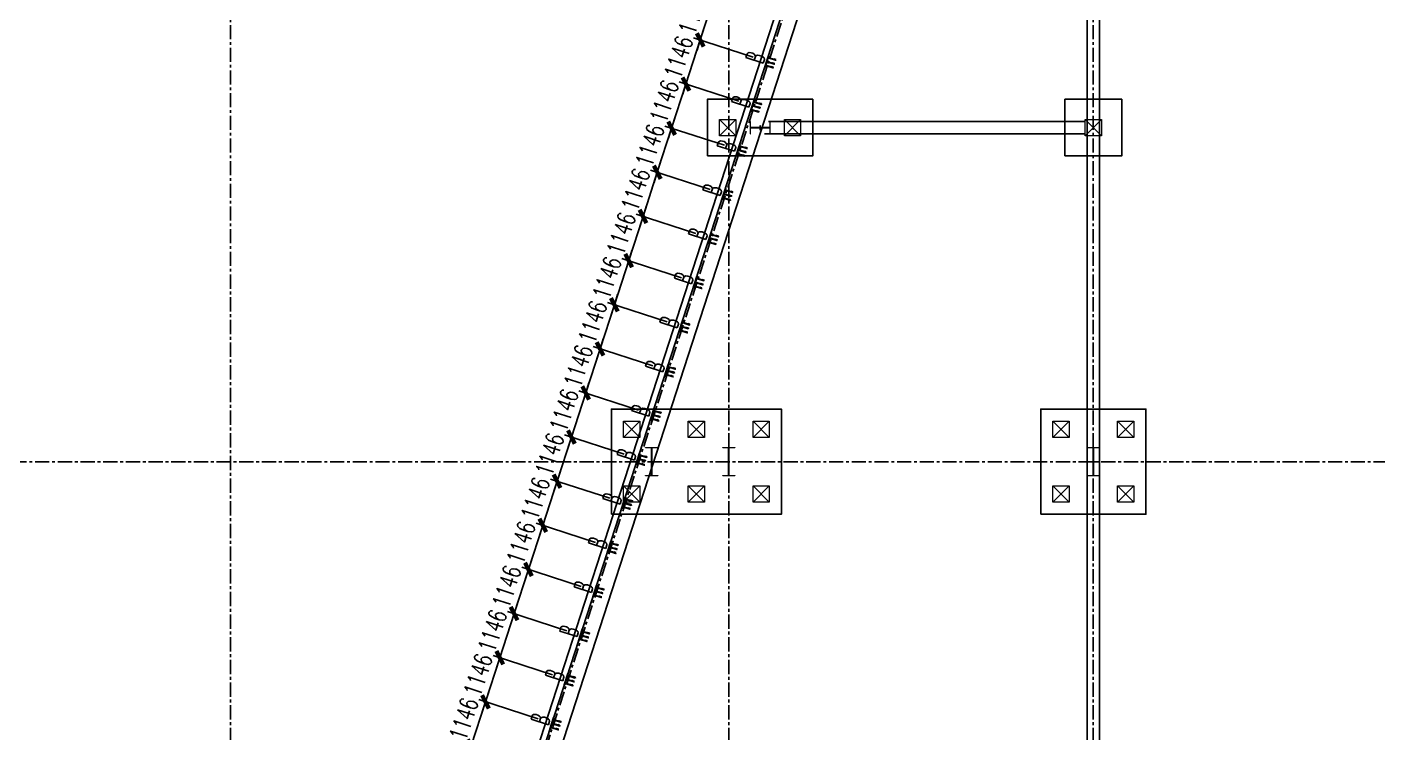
# Model space of a CAD drawing. Extents: x 782294 to 1727252, y -631030 to 17645.
# Drawn here: x 1013228 to 1046583, y -355086 to -337651 of the extents above; entities that cross this region are included whole.
import ezdxf

# ---------------------------------------------------------------- set-up
doc = ezdxf.new("R2010")
doc.units = 0
doc.linetypes.add('CENTER', pattern=[2, 1.25, -0.25, 0.25, -0.25])
doc.layers.get('Defpoints').update_dxf_attribs({"color": 210})
for name, color, linetype in [('!ZN1-填充-8', 8, 'Continuous'), ('!ZN3-铝板幕墙-3', 3, 'Continuous'), ('2钢材断面', 2, 'Continuous'), ('30预埋件', 30, 'Continuous'), ('40钢材投影', 40, 'Continuous'), ('ALT_CEN-0-30', 1, 'CENTER'), ('DIM', 173, 'Continuous'), ('DOTE', 1, 'CENTER'), ('S-BKL', 4, 'Continuous'), ('S-DOTE1', 140, 'CENTER'), ('S-HATCH1-W', 252, 'Continuous'), ('结构轮廓线', 1, 'Continuous')]:
    doc.layers.add(name, color=color, linetype=linetype)
doc.layers.add('S-col', color=2, linetype='Continuous', lineweight=0)
doc.layers.add('S-zhuang', color=1, linetype='Continuous', lineweight=0)
doc.styles.add('DHTEXT-1', font='romans.shx', dxfattribs={"width": 0.7, "bigfont": 'chinese.shx'})
doc.dimstyles.new('ZN175', dxfattribs={"dimscale": 175, "dimtxt": 2.5, "dimasz": 1.5, "dimexe": 1, "dimexo": 2, "dimgap": 0.9, "dimtad": 1, "dimdec": 0, "dimdsep": 46, "dimtxsty": 'DHTEXT-1', "dimblk": 'ARCHTICK', "dimcen": 2.5, "dimclrd": 173, "dimclre": 173, "dimclrt": 7, "dimazin": 2, "dimtfac": 1, "dimtdec": 0, "dimtix": 1, "dimtmove": 2, "dimatfit": 3, "dimfxl": 0, "dimtolj": 1, "dimtzin": 0, "dimarcsym": 0})

# ---------------------------------------------------------------- blocks, each defined once
blk = doc.blocks.new('20250821100646')
at = {"layer": 'DOTE', "ltscale": 280}
for p, q in [((0, -10067.4), (0, 92720)), ((12300, -10067.4), (12300, 92720)), ((21300, -10067.4), (21300, 92720)), ((165204.2, 49500), (-11095.8, 49500))]:
    blk.add_line(p, q, dxfattribs=at)
blk.add_lwpolyline([(-1898.6, 12589.6), (25799.2, 97954.6)], dxfattribs=at)
blk = doc.blocks.new('234')
at = {"layer": '!ZN1-填充-8'}
h = blk.add_hatch(color=252, dxfattribs=at)
h.dxf.hatch_style = 1
h.paths.add_polyline_path([(-105, -10), (-113, -10), (-105, -18)])
h = blk.add_hatch(color=252, dxfattribs=at)
h.dxf.hatch_style = 1
h.paths.add_polyline_path([(-95, -18), (-105, -18), (-105, -10), (-95, -10)])
h = blk.add_hatch(color=252, dxfattribs=at)
h.dxf.hatch_style = 1
h.paths.add_polyline_path([(-95, -10), (-87, -10), (-95, -18)])
h = blk.add_hatch(color=252, dxfattribs=at)
h.dxf.hatch_style = 1
h.paths.add_polyline_path([(-5, -10), (-13, -10), (-5, -18)])
h = blk.add_hatch(color=252, dxfattribs=at)
h.dxf.hatch_style = 1
h.paths.add_polyline_path([(5, -18), (-5, -18), (-5, -10), (5, -10)])
h = blk.add_hatch(color=252, dxfattribs=at)
h.dxf.hatch_style = 1
h.paths.add_polyline_path([(5, -10), (13, -10), (5, -18)])
h = blk.add_hatch(color=252, dxfattribs=at)
h.dxf.hatch_style = 1
h.paths.add_polyline_path([(95, -10), (87, -10), (95, -18)])
h = blk.add_hatch(color=252, dxfattribs=at)
h.dxf.hatch_style = 1
h.paths.add_polyline_path([(105, -18), (95, -18), (95, -10), (105, -10)])
h = blk.add_hatch(color=252, dxfattribs=at)
h.dxf.hatch_style = 1
h.paths.add_polyline_path([(105, -10), (113, -10), (105, -18)])
at = {"layer": '2钢材断面'}
for p, q in [((-150, 0), (-150, -10)), ((150, 0), (-150, 0)), ((150, 0), (150, -10)), ((-94, -10), (-150, -10)), ((0, -10), (-94, -10)), ((106, -10), (0, -10)), ((150, -10), (106, -10))]:
    blk.add_line(p, q, dxfattribs=at)
at = {"layer": '40钢材投影'}
for p, q in [((-105, -18), (-113, -10)), ((-105, -10), (-105, -200)), ((-95, -200), (-105, -200)), ((-95, -10), (-95, -200)), ((-95, -18), (-87, -10)), ((-5, -18), (-13, -10)), ((-5, -10), (-5, -200)), ((5, -200), (-5, -200)), ((5, -10), (5, -200)), ((5, -18), (13, -10)), ((95, -18), (87, -10)), ((95, -10), (95, -200)), ((105, -200), (95, -200)), ((105, -10), (105, -200)), ((105, -18), (113, -10))]:
    blk.add_line(p, q, dxfattribs=at)
for points in [[(-95, -172), (-95, -150), (-85, -150), (-85, -200), (-95, -200), (-95, -184)], [(5, -172), (5, -150), (15, -150), (15, -200), (5, -200), (5, -184)], [(105, -172), (105, -150), (115, -150), (115, -200), (105, -200), (105, -184)]]:
    blk.add_lwpolyline(points, dxfattribs=at)
at = {"layer": 'ALT_CEN-0-30', "ltscale": 0.3}
for p, q in [((-100, 0), (-100, -215)), ((0, 0), (0, -215)), ((100, 0), (100, -215))]:
    blk.add_line(p, q, dxfattribs=at)
blk = doc.blocks.new('20250912155743')
at = {"layer": '40钢材投影', "color": 2, "ltscale": 500, "rotation": 72.02175323771911}
blk.add_blockref('234', (0, 0), dxfattribs=at)
at = {"layer": '30预埋件', "style": 'DHTEXT-1', "text_generation_flag": 6, "width": 0.55}
blk.add_attdef('B', (-95, -80), '', height=450, rotation=251.9335, dxfattribs=at)
blk = doc.blocks.new('20250913102643')
at = {"layer": '结构轮廓线', "ltscale": 500}
for p in [(13232, 59384), (12879, 58294), (12525, 57204), (12172, 56115), (11818, 55025), (11465, 53935), (11111, 52846), (10757, 51756), (10404, 50666), (10050, 49576), (9697, 48487), (9343, 47397), (8990, 46307), (8636, 45218), (8282, 44128), (7929, 43038)]:
    blk.add_blockref('20250912155743', p, dxfattribs=at).add_auto_attribs({'B': 'B'})
blk = doc.blocks.new('_ArchTick')
at = {"color": 0, "linetype": 'ByBlock', "const_width": 0.4}
blk.add_lwpolyline([(-0.5, -0.5), (0.5, 0.5)], dxfattribs=at)
blk = doc.blocks.new('*D780')
at = {"layer": 'Defpoints', "color": 0, "ltscale": 1750, "transparency": 16777216}
for p in [(1031841, -337412), (1029851, -337971), (1031487, -338502)]:
    blk.add_point(p, dxfattribs=at)
at = {"layer": 'DIM', "color": 173, "linetype": 'ByBlock', "lineweight": -2, "ltscale": 1750, "transparency": 16777216}
for p, q in [((1031508, -337304), (1030038, -336827)), ((1030204, -336881), (1030285, -336631)), ((1030204, -336881), (1029851, -337971)), ((1031154, -338394), (1029684, -337917)), ((1029851, -337971), (1029770, -338221))]:
    blk.add_line(p, q, dxfattribs=at)
at = {"layer": 'DIM', "color": 173, "lineweight": -2, "ltscale": 1750, "transparency": 16777216, "xscale": 262.5, "yscale": 262.5, "zscale": 262.5}
for p, rotation in [((1030204, -336881), 252.0237103674111), ((1029851, -337971), 72.02371036741108)]:
    blk.add_blockref('_ArchTick', p, dxfattribs=dict(at, rotation=rotation))
at = {"layer": 'DIM', "color": 7, "ltscale": 1750, "transparency": 16777216, "insert": (1029670, -337310), "char_height": 437.5, "attachment_point": 5, "rotation": 72.0237, "style": 'DHTEXT-1'}
blk.add_mtext('\\A1;1146', dxfattribs=at)
blk = doc.blocks.new('*D781')
at = {"layer": 'Defpoints', "color": 0, "ltscale": 1750, "transparency": 16777216}
for p in [(1031487, -338502), (1029497, -339061), (1031134, -339592)]:
    blk.add_point(p, dxfattribs=at)
at = {"layer": 'DIM', "color": 173, "linetype": 'ByBlock', "lineweight": -2, "ltscale": 1750, "transparency": 16777216}
for p, q in [((1029851, -337971), (1029932, -337721)), ((1029851, -337971), (1029497, -339061)), ((1031154, -338394), (1029684, -337917)), ((1030801, -339484), (1029331, -339007)), ((1029497, -339061), (1029416, -339310))]:
    blk.add_line(p, q, dxfattribs=at)
at = {"layer": 'DIM', "color": 173, "lineweight": -2, "ltscale": 1750, "transparency": 16777216, "xscale": 262.5, "yscale": 262.5, "zscale": 262.5}
for p, rotation in [((1029851, -337971), 252.0237103674111), ((1029497, -339061), 72.02371036741108)]:
    blk.add_blockref('_ArchTick', p, dxfattribs=dict(at, rotation=rotation))
at = {"layer": 'DIM', "color": 7, "ltscale": 1750, "transparency": 16777216, "insert": (1029316, -338400), "char_height": 437.5, "attachment_point": 5, "rotation": 72.0237, "style": 'DHTEXT-1'}
blk.add_mtext('\\A1;1146', dxfattribs=at)
blk = doc.blocks.new('*D782')
at = {"layer": 'Defpoints', "color": 0, "ltscale": 1750, "transparency": 16777216}
for p in [(1031134, -339592), (1029144, -340150), (1030780, -340681)]:
    blk.add_point(p, dxfattribs=at)
at = {"layer": 'DIM', "color": 173, "linetype": 'ByBlock', "lineweight": -2, "ltscale": 1750, "transparency": 16777216}
for p, q in [((1029497, -339061), (1029578, -338811)), ((1029497, -339061), (1029144, -340150)), ((1030801, -339484), (1029331, -339007)), ((1030447, -340573), (1028977, -340096)), ((1029144, -340150), (1029063, -340400))]:
    blk.add_line(p, q, dxfattribs=at)
at = {"layer": 'DIM', "color": 173, "lineweight": -2, "ltscale": 1750, "transparency": 16777216, "xscale": 262.5, "yscale": 262.5, "zscale": 262.5}
for p, rotation in [((1029497, -339061), 252.0237103674111), ((1029144, -340150), 72.02371036741108)]:
    blk.add_blockref('_ArchTick', p, dxfattribs=dict(at, rotation=rotation))
at = {"layer": 'DIM', "color": 7, "ltscale": 1750, "transparency": 16777216, "insert": (1028963, -339489), "char_height": 437.5, "attachment_point": 5, "rotation": 72.0237, "style": 'DHTEXT-1'}
blk.add_mtext('\\A1;1146', dxfattribs=at)
blk = doc.blocks.new('*D783')
at = {"layer": 'Defpoints', "color": 0, "ltscale": 1750, "transparency": 16777216}
for p in [(1030780, -340681), (1028790, -341240), (1030427, -341771)]:
    blk.add_point(p, dxfattribs=at)
at = {"layer": 'DIM', "color": 173, "linetype": 'ByBlock', "lineweight": -2, "ltscale": 1750, "transparency": 16777216}
for p, q in [((1029144, -340150), (1028790, -341240)), ((1030447, -340573), (1028977, -340096)), ((1029144, -340150), (1029225, -339901)), ((1030094, -341663), (1028624, -341186)), ((1028790, -341240), (1028709, -341490))]:
    blk.add_line(p, q, dxfattribs=at)
at = {"layer": 'DIM', "color": 173, "lineweight": -2, "ltscale": 1750, "transparency": 16777216, "xscale": 262.5, "yscale": 262.5, "zscale": 262.5}
for p, rotation in [((1029144, -340150), 252.0237103674111), ((1028790, -341240), 72.02371036741108)]:
    blk.add_blockref('_ArchTick', p, dxfattribs=dict(at, rotation=rotation))
at = {"layer": 'DIM', "color": 7, "ltscale": 1750, "transparency": 16777216, "insert": (1028609, -340579), "char_height": 437.5, "attachment_point": 5, "rotation": 72.0237, "style": 'DHTEXT-1'}
blk.add_mtext('\\A1;1146', dxfattribs=at)
blk = doc.blocks.new('*D784')
at = {"layer": 'Defpoints', "color": 0, "ltscale": 1750, "transparency": 16777216}
for p in [(1030427, -341771), (1028437, -342330), (1030073, -342861)]:
    blk.add_point(p, dxfattribs=at)
at = {"layer": 'DIM', "color": 173, "linetype": 'ByBlock', "lineweight": -2, "ltscale": 1750, "transparency": 16777216}
for p, q in [((1030094, -341663), (1028624, -341186)), ((1028790, -341240), (1028871, -340990)), ((1028790, -341240), (1028437, -342330)), ((1029740, -342753), (1028270, -342276)), ((1028437, -342330), (1028356, -342579))]:
    blk.add_line(p, q, dxfattribs=at)
at = {"layer": 'DIM', "color": 173, "lineweight": -2, "ltscale": 1750, "transparency": 16777216, "xscale": 262.5, "yscale": 262.5, "zscale": 262.5}
for p, rotation in [((1028790, -341240), 252.0237103674111), ((1028437, -342330), 72.02371036741108)]:
    blk.add_blockref('_ArchTick', p, dxfattribs=dict(at, rotation=rotation))
at = {"layer": 'DIM', "color": 7, "ltscale": 1750, "transparency": 16777216, "insert": (1028255, -341669), "char_height": 437.5, "attachment_point": 5, "rotation": 72.0237, "style": 'DHTEXT-1'}
blk.add_mtext('\\A1;1146', dxfattribs=at)
blk = doc.blocks.new('*D785')
at = {"layer": 'Defpoints', "color": 0, "ltscale": 1750, "transparency": 16777216}
for p in [(1030073, -342861), (1028083, -343419), (1029719, -343950)]:
    blk.add_point(p, dxfattribs=at)
at = {"layer": 'DIM', "color": 173, "linetype": 'ByBlock', "lineweight": -2, "ltscale": 1750, "transparency": 16777216}
for p, q in [((1028437, -342330), (1028518, -342080)), ((1028437, -342330), (1028083, -343419)), ((1029740, -342753), (1028270, -342276)), ((1029387, -343842), (1027917, -343365)), ((1028083, -343419), (1028002, -343669))]:
    blk.add_line(p, q, dxfattribs=at)
at = {"layer": 'DIM', "color": 173, "lineweight": -2, "ltscale": 1750, "transparency": 16777216, "xscale": 262.5, "yscale": 262.5, "zscale": 262.5}
for p, rotation in [((1028437, -342330), 252.0237103674111), ((1028083, -343419), 72.02371036741108)]:
    blk.add_blockref('_ArchTick', p, dxfattribs=dict(at, rotation=rotation))
at = {"layer": 'DIM', "color": 7, "ltscale": 1750, "transparency": 16777216, "insert": (1027902, -342758), "char_height": 437.5, "attachment_point": 5, "rotation": 72.0237, "style": 'DHTEXT-1'}
blk.add_mtext('\\A1;1146', dxfattribs=at)
blk = doc.blocks.new('*D786')
at = {"layer": 'Defpoints', "color": 0, "ltscale": 1750, "transparency": 16777216}
for p in [(1029719, -343950), (1027729, -344509), (1029366, -345040)]:
    blk.add_point(p, dxfattribs=at)
at = {"layer": 'DIM', "color": 173, "linetype": 'ByBlock', "lineweight": -2, "ltscale": 1750, "transparency": 16777216}
for p, q in [((1028083, -343419), (1028164, -343170)), ((1028083, -343419), (1027729, -344509)), ((1029387, -343842), (1027917, -343365)), ((1029033, -344932), (1027563, -344455)), ((1027729, -344509), (1027648, -344759))]:
    blk.add_line(p, q, dxfattribs=at)
at = {"layer": 'DIM', "color": 173, "lineweight": -2, "ltscale": 1750, "transparency": 16777216, "xscale": 262.5, "yscale": 262.5, "zscale": 262.5}
for p, rotation in [((1028083, -343419), 252.0237103674111), ((1027729, -344509), 72.02371036741108)]:
    blk.add_blockref('_ArchTick', p, dxfattribs=dict(at, rotation=rotation))
at = {"layer": 'DIM', "color": 7, "ltscale": 1750, "transparency": 16777216, "insert": (1027548, -343848), "char_height": 437.5, "attachment_point": 5, "rotation": 72.0237, "style": 'DHTEXT-1'}
blk.add_mtext('\\A1;1146', dxfattribs=at)
blk = doc.blocks.new('*D787')
at = {"layer": 'Defpoints', "color": 0, "ltscale": 1750, "transparency": 16777216}
for p in [(1029366, -345040), (1027376, -345599), (1029012, -346130)]:
    blk.add_point(p, dxfattribs=at)
at = {"layer": 'DIM', "color": 173, "linetype": 'ByBlock', "lineweight": -2, "ltscale": 1750, "transparency": 16777216}
for p, q in [((1027729, -344509), (1027376, -345599)), ((1029033, -344932), (1027563, -344455)), ((1027729, -344509), (1027810, -344259)), ((1028679, -346022), (1027209, -345545)), ((1027376, -345599), (1027295, -345849))]:
    blk.add_line(p, q, dxfattribs=at)
at = {"layer": 'DIM', "color": 173, "lineweight": -2, "ltscale": 1750, "transparency": 16777216, "xscale": 262.5, "yscale": 262.5, "zscale": 262.5}
for p, rotation in [((1027729, -344509), 252.0237103674111), ((1027376, -345599), 72.02371036741108)]:
    blk.add_blockref('_ArchTick', p, dxfattribs=dict(at, rotation=rotation))
at = {"layer": 'DIM', "color": 7, "ltscale": 1750, "transparency": 16777216, "insert": (1027195, -344938), "char_height": 437.5, "attachment_point": 5, "rotation": 72.0237, "style": 'DHTEXT-1'}
blk.add_mtext('\\A1;1146', dxfattribs=at)
blk = doc.blocks.new('*D788')
at = {"layer": 'Defpoints', "color": 0, "ltscale": 1750, "transparency": 16777216}
for p in [(1029012, -346130), (1027022, -346689), (1028659, -347220)]:
    blk.add_point(p, dxfattribs=at)
at = {"layer": 'DIM', "color": 173, "linetype": 'ByBlock', "lineweight": -2, "ltscale": 1750, "transparency": 16777216}
for p, q in [((1028679, -346022), (1027209, -345545)), ((1027376, -345599), (1027457, -345349)), ((1027376, -345599), (1027022, -346689)), ((1028326, -347112), (1026856, -346635)), ((1027022, -346689), (1026941, -346938))]:
    blk.add_line(p, q, dxfattribs=at)
at = {"layer": 'DIM', "color": 173, "lineweight": -2, "ltscale": 1750, "transparency": 16777216, "xscale": 262.5, "yscale": 262.5, "zscale": 262.5}
for p, rotation in [((1027376, -345599), 252.0237103674111), ((1027022, -346689), 72.02371036741108)]:
    blk.add_blockref('_ArchTick', p, dxfattribs=dict(at, rotation=rotation))
at = {"layer": 'DIM', "color": 7, "ltscale": 1750, "transparency": 16777216, "insert": (1026841, -346028), "char_height": 437.5, "attachment_point": 5, "rotation": 72.0237, "style": 'DHTEXT-1'}
blk.add_mtext('\\A1;1146', dxfattribs=at)
blk = doc.blocks.new('*D789')
at = {"layer": 'Defpoints', "color": 0, "ltscale": 1750, "transparency": 16777216}
for p in [(1028659, -347220), (1026669, -347778), (1028305, -348309)]:
    blk.add_point(p, dxfattribs=at)
at = {"layer": 'DIM', "color": 173, "linetype": 'ByBlock', "lineweight": -2, "ltscale": 1750, "transparency": 16777216}
for p, q in [((1027022, -346689), (1027103, -346439)), ((1027022, -346689), (1026669, -347778)), ((1028326, -347112), (1026856, -346635)), ((1027972, -348201), (1026502, -347724)), ((1026669, -347778), (1026588, -348028))]:
    blk.add_line(p, q, dxfattribs=at)
at = {"layer": 'DIM', "color": 173, "lineweight": -2, "ltscale": 1750, "transparency": 16777216, "xscale": 262.5, "yscale": 262.5, "zscale": 262.5}
for p, rotation in [((1027022, -346689), 252.0237103674111), ((1026669, -347778), 72.02371036741108)]:
    blk.add_blockref('_ArchTick', p, dxfattribs=dict(at, rotation=rotation))
at = {"layer": 'DIM', "color": 7, "ltscale": 1750, "transparency": 16777216, "insert": (1026488, -347117), "char_height": 437.5, "attachment_point": 5, "rotation": 72.0237, "style": 'DHTEXT-1'}
blk.add_mtext('\\A1;1146', dxfattribs=at)
blk = doc.blocks.new('*D790')
at = {"layer": 'Defpoints', "color": 0, "ltscale": 1750, "transparency": 16777216}
for p in [(1028305, -348309), (1026315, -348868), (1027952, -349399)]:
    blk.add_point(p, dxfattribs=at)
at = {"layer": 'DIM', "color": 173, "linetype": 'ByBlock', "lineweight": -2, "ltscale": 1750, "transparency": 16777216}
for p, q in [((1026669, -347778), (1026750, -347529)), ((1026669, -347778), (1026315, -348868)), ((1027972, -348201), (1026502, -347724)), ((1027619, -349291), (1026149, -348814)), ((1026315, -348868), (1026234, -349118))]:
    blk.add_line(p, q, dxfattribs=at)
at = {"layer": 'DIM', "color": 173, "lineweight": -2, "ltscale": 1750, "transparency": 16777216, "xscale": 262.5, "yscale": 262.5, "zscale": 262.5}
for p, rotation in [((1026669, -347778), 252.0237103674111), ((1026315, -348868), 72.02371036741108)]:
    blk.add_blockref('_ArchTick', p, dxfattribs=dict(at, rotation=rotation))
at = {"layer": 'DIM', "color": 7, "ltscale": 1750, "transparency": 16777216, "insert": (1026134, -348207), "char_height": 437.5, "attachment_point": 5, "rotation": 72.0237, "style": 'DHTEXT-1'}
blk.add_mtext('\\A1;1146', dxfattribs=at)
blk = doc.blocks.new('*D791')
at = {"layer": 'Defpoints', "color": 0, "ltscale": 1750, "transparency": 16777216}
for p in [(1027952, -349399), (1025962, -349958), (1027598, -350489)]:
    blk.add_point(p, dxfattribs=at)
at = {"layer": 'DIM', "color": 173, "linetype": 'ByBlock', "lineweight": -2, "ltscale": 1750, "transparency": 16777216}
for p, q in [((1026315, -348868), (1025962, -349958)), ((1027619, -349291), (1026149, -348814)), ((1026315, -348868), (1026396, -348618)), ((1027265, -350381), (1025795, -349904)), ((1025962, -349958), (1025881, -350207))]:
    blk.add_line(p, q, dxfattribs=at)
at = {"layer": 'DIM', "color": 173, "lineweight": -2, "ltscale": 1750, "transparency": 16777216, "xscale": 262.5, "yscale": 262.5, "zscale": 262.5}
for p, rotation in [((1026315, -348868), 252.0237103674111), ((1025962, -349958), 72.02371036741108)]:
    blk.add_blockref('_ArchTick', p, dxfattribs=dict(at, rotation=rotation))
at = {"layer": 'DIM', "color": 7, "ltscale": 1750, "transparency": 16777216, "insert": (1025780, -349297), "char_height": 437.5, "attachment_point": 5, "rotation": 72.0237, "style": 'DHTEXT-1'}
blk.add_mtext('\\A1;1146', dxfattribs=at)
blk = doc.blocks.new('*D792')
at = {"layer": 'Defpoints', "color": 0, "ltscale": 1750, "transparency": 16777216}
for p in [(1027598, -350489), (1025608, -351047), (1027245, -351578)]:
    blk.add_point(p, dxfattribs=at)
at = {"layer": 'DIM', "color": 173, "linetype": 'ByBlock', "lineweight": -2, "ltscale": 1750, "transparency": 16777216}
for p, q in [((1025962, -349958), (1026043, -349708)), ((1025962, -349958), (1025608, -351047)), ((1027265, -350381), (1025795, -349904)), ((1026912, -351470), (1025442, -350993)), ((1025608, -351047), (1025527, -351297))]:
    blk.add_line(p, q, dxfattribs=at)
at = {"layer": 'DIM', "color": 173, "lineweight": -2, "ltscale": 1750, "transparency": 16777216, "xscale": 262.5, "yscale": 262.5, "zscale": 262.5}
for p, rotation in [((1025962, -349958), 252.0237103674111), ((1025608, -351047), 72.02371036741108)]:
    blk.add_blockref('_ArchTick', p, dxfattribs=dict(at, rotation=rotation))
at = {"layer": 'DIM', "color": 7, "ltscale": 1750, "transparency": 16777216, "insert": (1025427, -350386), "char_height": 437.5, "attachment_point": 5, "rotation": 72.0237, "style": 'DHTEXT-1'}
blk.add_mtext('\\A1;1146', dxfattribs=at)
blk = doc.blocks.new('*D793')
at = {"layer": 'Defpoints', "color": 0, "ltscale": 1750, "transparency": 16777216}
for p in [(1027245, -351578), (1025254, -352137), (1026891, -352668)]:
    blk.add_point(p, dxfattribs=at)
at = {"layer": 'DIM', "color": 173, "linetype": 'ByBlock', "lineweight": -2, "ltscale": 1750, "transparency": 16777216}
for p, q in [((1025608, -351047), (1025689, -350798)), ((1025608, -351047), (1025254, -352137)), ((1026912, -351470), (1025442, -350993)), ((1026558, -352560), (1025088, -352083)), ((1025254, -352137), (1025173, -352387))]:
    blk.add_line(p, q, dxfattribs=at)
at = {"layer": 'DIM', "color": 173, "lineweight": -2, "ltscale": 1750, "transparency": 16777216, "xscale": 262.5, "yscale": 262.5, "zscale": 262.5}
for p, rotation in [((1025608, -351047), 252.0237103674111), ((1025254, -352137), 72.02371036741108)]:
    blk.add_blockref('_ArchTick', p, dxfattribs=dict(at, rotation=rotation))
at = {"layer": 'DIM', "color": 7, "ltscale": 1750, "transparency": 16777216, "insert": (1025073, -351476), "char_height": 437.5, "attachment_point": 5, "rotation": 72.0237, "style": 'DHTEXT-1'}
blk.add_mtext('\\A1;1146', dxfattribs=at)
blk = doc.blocks.new('*D794')
at = {"layer": 'Defpoints', "color": 0, "ltscale": 1750, "transparency": 16777216}
for p in [(1026891, -352668), (1024901, -353227), (1026537, -353758)]:
    blk.add_point(p, dxfattribs=at)
at = {"layer": 'DIM', "color": 173, "linetype": 'ByBlock', "lineweight": -2, "ltscale": 1750, "transparency": 16777216}
for p, q in [((1025254, -352137), (1025335, -351887)), ((1025254, -352137), (1024901, -353227)), ((1026558, -352560), (1025088, -352083)), ((1026204, -353650), (1024734, -353173)), ((1024901, -353227), (1024820, -353476))]:
    blk.add_line(p, q, dxfattribs=at)
at = {"layer": 'DIM', "color": 173, "lineweight": -2, "ltscale": 1750, "transparency": 16777216, "xscale": 262.5, "yscale": 262.5, "zscale": 262.5}
for p, rotation in [((1025254, -352137), 252.0237103674111), ((1024901, -353227), 72.02371036741108)]:
    blk.add_blockref('_ArchTick', p, dxfattribs=dict(at, rotation=rotation))
at = {"layer": 'DIM', "color": 7, "ltscale": 1750, "transparency": 16777216, "insert": (1024720, -352566), "char_height": 437.5, "attachment_point": 5, "rotation": 72.0237, "style": 'DHTEXT-1'}
blk.add_mtext('\\A1;1146', dxfattribs=at)
blk = doc.blocks.new('*D795')
at = {"layer": 'Defpoints', "color": 0, "ltscale": 1750, "transparency": 16777216}
for p in [(1026537, -353758), (1024547, -354317), (1026184, -354848)]:
    blk.add_point(p, dxfattribs=at)
at = {"layer": 'DIM', "color": 173, "linetype": 'ByBlock', "lineweight": -2, "ltscale": 1750, "transparency": 16777216}
for p, q in [((1026204, -353650), (1024734, -353173)), ((1024901, -353227), (1024982, -352977)), ((1024901, -353227), (1024547, -354317)), ((1025851, -354739), (1024381, -354263)), ((1024547, -354317), (1024466, -354566))]:
    blk.add_line(p, q, dxfattribs=at)
at = {"layer": 'DIM', "color": 173, "lineweight": -2, "ltscale": 1750, "transparency": 16777216, "xscale": 262.5, "yscale": 262.5, "zscale": 262.5}
for p, rotation in [((1024901, -353227), 252.0237103674111), ((1024547, -354317), 72.02371036741108)]:
    blk.add_blockref('_ArchTick', p, dxfattribs=dict(at, rotation=rotation))
at = {"layer": 'DIM', "color": 7, "ltscale": 1750, "transparency": 16777216, "insert": (1024366, -353656), "char_height": 437.5, "attachment_point": 5, "rotation": 72.0237, "style": 'DHTEXT-1'}
blk.add_mtext('\\A1;1146', dxfattribs=at)
blk = doc.blocks.new('*D796')
at = {"layer": 'Defpoints', "color": 0, "ltscale": 1750, "transparency": 16777216}
for p in [(1026184, -354848), (1024194, -355406), (1025830, -355937)]:
    blk.add_point(p, dxfattribs=at)
at = {"layer": 'DIM', "color": 173, "linetype": 'ByBlock', "lineweight": -2, "ltscale": 1750, "transparency": 16777216}
for p, q in [((1024547, -354317), (1024628, -354067)), ((1024547, -354317), (1024194, -355406)), ((1025851, -354739), (1024381, -354263)), ((1025497, -355829), (1024027, -355352)), ((1024194, -355406), (1024113, -355656))]:
    blk.add_line(p, q, dxfattribs=at)
at = {"layer": 'DIM', "color": 173, "lineweight": -2, "ltscale": 1750, "transparency": 16777216, "xscale": 262.5, "yscale": 262.5, "zscale": 262.5}
for p, rotation in [((1024547, -354317), 252.0237103674111), ((1024194, -355406), 72.02371036741108)]:
    blk.add_blockref('_ArchTick', p, dxfattribs=dict(at, rotation=rotation))
at = {"layer": 'DIM', "color": 7, "ltscale": 1750, "transparency": 16777216, "insert": (1024013, -354745), "char_height": 437.5, "attachment_point": 5, "rotation": 72.0237, "style": 'DHTEXT-1'}
blk.add_mtext('\\A1;1146', dxfattribs=at)
blk = doc.blocks.new('20250922145540')
at = {"layer": 'S-col'}
blk.add_lwpolyline([(-195790, 766820), (-195490, 766820), (-195490, 766808), (-195636, 766808), (-195636, 766132), (-195490, 766132), (-195490, 766120), (-195790, 766120), (-195790, 766132), (-195644, 766132), (-195644, 766808), (-195790, 766808)], close=True, dxfattribs=at)
blk = doc.blocks.new('S-ZHUANG-400')
at = {"layer": 'S-zhuang'}
for p, q in [((200, -200), (-200, 200)), ((-200, -200), (200, 200))]:
    blk.add_line(p, q, dxfattribs=at)
blk.add_lwpolyline([(-200, 200), (200, 200), (200, -200), (-200, -200)], close=True, dxfattribs=at)
blk = doc.blocks.new('CT4')
at = {"layer": 'S-DOTE1', "ltscale": 0.25}
for p, q in [((-99971, -169242), (-100091, -169242)), ((-100031, -169182), (-100031, -169302))]:
    blk.add_line(p, q, dxfattribs=at)
at = {"layer": 'S-HATCH1-W'}
blk.add_lwpolyline([(-101331, -170542), (-101331, -167942), (-98731, -167942), (-98731, -170542)], close=True, dxfattribs=at)
at = {"layer": 'S-zhuang', "rotation": 90}
for p in [(-100831, -168442), (-99231, -168442), (-100831, -170042), (-99231, -170042)]:
    blk.add_blockref('S-ZHUANG-400', p, dxfattribs=at)
blk = doc.blocks.new('CT2')
at = {"layer": 'S-DOTE1', "ltscale": 0.25}
for p, q in [((-193625, -187226), (-193625, -187106)), ((-193565, -187166), (-193685, -187166))]:
    blk.add_line(p, q, dxfattribs=at)
at = {"layer": 'S-HATCH1-W'}
blk.add_lwpolyline([(-194325, -185866), (-192925, -185866), (-192925, -188466), (-194325, -188466)], close=True, dxfattribs=at)
at = {"layer": 'S-zhuang'}
for p in [(-193625, -186366), (-193625, -187966)]:
    blk.add_blockref('S-ZHUANG-400', p, dxfattribs=at)
blk = doc.blocks.new('CT1')
at = {"layer": 'S-HATCH1-W'}
blk.add_lwpolyline([(-91607, -249948), (-91607, -248548), (-90207, -248548), (-90207, -249948)], close=True, dxfattribs=at)
at = {"layer": 'S-zhuang', "rotation": 90.00000000000001}
blk.add_blockref('S-ZHUANG-400', (-90907, -249248), dxfattribs=at)
blk = doc.blocks.new('A$C8df6222d')
at = {"layer": 'S-BKL'}
for p, q in [((20671, 82796), (-692, 16957)), ((-150, 16848), (21121, 82400)), ((21150, 338), (21150, 74100)), ((13281, 57900), (21100, 57900)), ((13183, 57600), (21100, 57600))]:
    blk.add_line(p, q, dxfattribs=at)
blk.add_lwpolyline([(21450, 338), (21450, 74100)], dxfattribs=at)
at = {"layer": 'S-col'}
blk.add_lwpolyline([(13324, 57600), (13324, 57900), (13312, 57900), (13312, 57754), (12836, 57754), (12836, 57900), (12824, 57900), (12824, 57600), (12836, 57600), (12836, 57746), (13312, 57746), (13312, 57600)], close=True, dxfattribs=at)
at = {"layer": 'S-HATCH1-W'}
blk.add_lwpolyline([(9400, 48200), (9400, 50800), (13600, 50800), (13600, 48200)], close=True, dxfattribs=at)
for p in [(206037, -716970), (207940, -716970), (216940, -716970)]:
    blk.add_blockref('20250922145540', p)
at = {"layer": 'S-zhuang', "rotation": 90}
for name, p in [('CT2', (-174092, 251375)), ('S-ZHUANG-400', (9900, 50300)), ('S-ZHUANG-400', (11500, 50300)), ('S-ZHUANG-400', (13100, 50300)), ('S-ZHUANG-400', (9900, 48700)), ('S-ZHUANG-400', (11500, 48700)), ('S-ZHUANG-400', (13100, 48700))]:
    blk.add_blockref(name, p, dxfattribs=at)
at = {"layer": 'S-zhuang'}
for name, p in [('CT1', (112207, 306998)), ('CT4', (121331, 218742))]:
    blk.add_blockref(name, p, dxfattribs=at)

msp = doc.modelspace()

# ---------------------------------------------------------------- linework, layer by layer
at = {"layer": '结构轮廓线', "color": 1, "ltscale": 500}
msp.add_line((1017704.9, -380975.5), (1036646.4, -322601.4), dxfattribs=at)

# ---------------------------------------------------------------- block references
at = {"layer": '!ZN3-铝板幕墙-3', "ltscale": 1750}
msp.add_blockref('A$C8df6222d', (1018254.9, -397885.7), dxfattribs=at)
at = {"layer": 'DIM', "ltscale": 1500}
msp.add_blockref('20250821100646', (1018254.9, -397885.7), dxfattribs=at)
at = {"layer": '结构轮廓线', "ltscale": 500}
msp.add_blockref('20250913102643', (1018254.9, -397885.7), dxfattribs=at)

# ---------------------------------------------------------------- dimensions: what is measured, and where the dimension line sits
at = {"layer": 'DIM', "ltscale": 1750}
for base, p1, p2, picture, middle in [((1029850.8, -337970.9), (1031840.9, -337412.1), (1031487.3, -338501.8), '*D780', (1029669.7, -337309.9)), ((1029497.2, -339060.6), (1031487.3, -338501.8), (1031133.8, -339591.6), '*D781', (1029316.1, -338399.6)), ((1029143.7, -340150.3), (1031133.8, -339591.6), (1030780.2, -340681.3), '*D782', (1028962.6, -339489.3)), ((1028790.1, -341240), (1030780.2, -340681.3), (1030426.6, -341771), '*D783', (1028609, -340579)), ((1028436.5, -342329.7), (1030426.6, -341771), (1030073.1, -342860.7), '*D784', (1028255.4, -341668.7)), ((1028083, -343419.4), (1030073.1, -342860.7), (1029719.5, -343950.4), '*D785', (1027901.9, -342758.4)), ((1027729.4, -344509.1), (1029719.5, -343950.4), (1029365.9, -345040.1), '*D786', (1027548.3, -343848.1)), ((1027375.8, -345598.8), (1029365.9, -345040.1), (1029012.4, -346129.8), '*D787', (1027194.7, -344937.9)), ((1027022.3, -346688.5), (1029012.4, -346129.8), (1028658.8, -347219.5), '*D788', (1026841.2, -346027.6)), ((1026668.7, -347778.3), (1028658.8, -347219.5), (1028305.2, -348309.2), '*D789', (1026487.6, -347117.3)), ((1026315.1, -348868), (1028305.2, -348309.2), (1027951.6, -349399), '*D790', (1026134, -348207)), ((1025961.5, -349957.7), (1027951.6, -349399), (1027598, -350488.7), '*D791', (1025780.4, -349296.7)), ((1025608, -351047.4), (1027598, -350488.7), (1027244.5, -351578.4), '*D792', (1025426.9, -350386.4)), ((1025254.4, -352137.1), (1027244.5, -351578.4), (1026890.9, -352668.1), '*D793', (1025073.3, -351476.1)), ((1024900.8, -353226.8), (1026890.9, -352668.1), (1026537.4, -353757.8), '*D794', (1024719.7, -352565.8)), ((1024547.3, -354316.5), (1026537.4, -353757.8), (1026183.8, -354847.5), '*D795', (1024366.2, -353655.5)), ((1024193.7, -355406.2), (1026183.8, -354847.5), (1025830.2, -355937.2), '*D796', (1024012.6, -354745.3))]:
    dim = msp.add_linear_dim(base=base, p1=p1, p2=p2, angle=72.02371, dimstyle='ZN175', dxfattribs=at)
    dim.commit()
    dim.dimension.update_dxf_attribs({"geometry": picture, "text_midpoint": middle})

doc.saveas('drawing.dxf')
